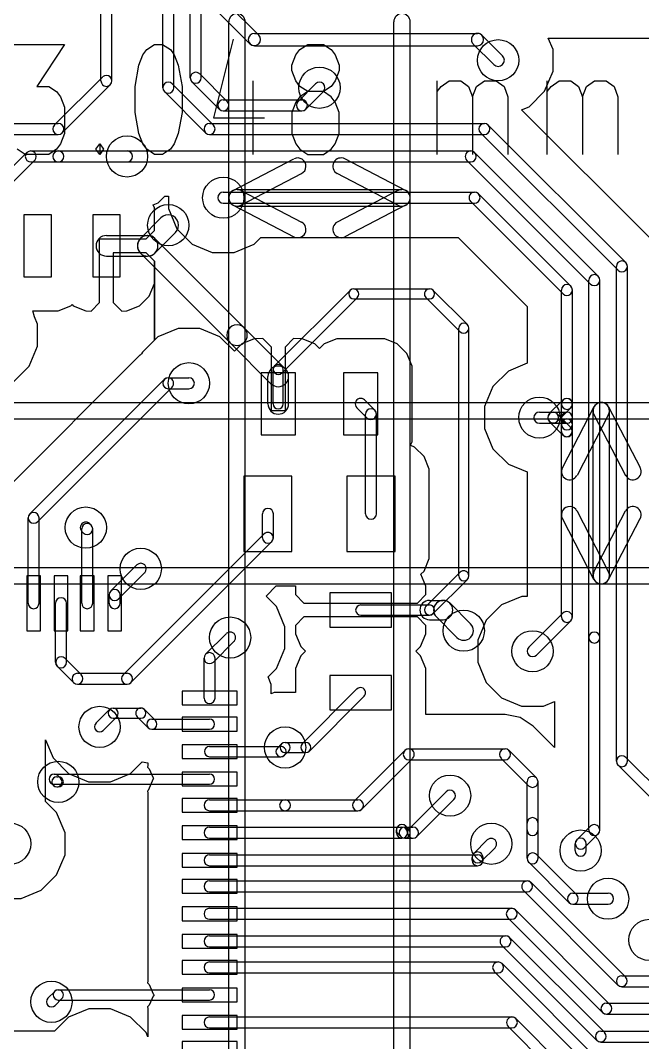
# Model space of a CAD drawing. Extents: x -29274 to 69862, y 24345 to 162744.
# Drawn here: x 46724 to 51250, y 40624 to 48060 of the extents above; entities that cross this region are included whole.
import ezdxf

# ---------------------------------------------------------------- set-up
doc = ezdxf.new("R2010")
doc.units = 0
doc.layers.add('BLACK', color=1, linetype='CONTINUOUS')

msp = doc.modelspace()

# ---------------------------------------------------------------- linework, layer by layer
at = {"layer": 'BLACK'}
for p, q in [((47960, 47642), (47960, 49270)), ((48040, 47642), (48040, 49270)), ((47310, 47620), (47310, 48520)), ((47390, 47620), (47390, 48520)), ((47760, 47570), (47760, 48470)), ((47840, 47570), (47840, 48470)), ((48394, 47889), (48168, 48115)), ((48458, 47953), (48232, 48179)), ((48240, 38421), (48240, 48049)), ((48360, 38421), (48360, 48049)), ((49440, 38421), (49440, 48049)), ((49560, 38421), (49560, 48049)), ((48427, 47965), (50049, 47965)), ((48272, 47923), (48129, 47352)), ((50168, 47738), (50018, 47888)), ((50232, 47802), (50082, 47952)), ((50599, 47849), (50565, 47930)), ((50565, 47930), (52400, 47930)), ((50599, 47849), (50565, 47930)), ((50565, 47930), (52400, 47930)), ((46673, 47885), (47044, 47885)), ((47044, 47885), (46844, 47580)), ((47615, 47809), (47644, 47847)), ((47644, 47847), (47701, 47885)), ((47701, 47885), (47758, 47885)), ((47758, 47885), (47815, 47847)), ((47815, 47847), (47844, 47809)), ((48427, 47875), (50049, 47875)), ((48729, 47809), (48757, 47847)), ((48757, 47847), (48815, 47885)), ((48815, 47885), (48929, 47885)), ((48929, 47885), (48986, 47847)), ((48986, 47847), (49015, 47809)), ((50599, 47690), (50599, 47849)), ((50599, 47690), (50599, 47849)), ((47587, 47733), (47615, 47809)), ((47844, 47809), (47873, 47733)), ((48700, 47733), (48729, 47809)), ((49015, 47809), (49043, 47733)), ((47558, 47580), (47587, 47733)), ((47873, 47733), (47901, 47580)), ((48228, 47471), (48029, 47670)), ((48700, 47695), (48700, 47733)), ((48729, 47619), (48700, 47695)), ((49043, 47695), (49015, 47619)), ((49043, 47733), (49043, 47695)), ((50538, 47544), (50599, 47690)), ((50538, 47544), (50599, 47690)), ((47321, 47648), (46972, 47299)), ((47378, 47591), (47029, 47242)), ((47828, 47598), (48128, 47298)), ((48171, 47414), (47972, 47613)), ((48415, 47619), (48415, 47085)), ((48757, 47580), (48729, 47619)), ((48871, 47598), (48744, 47471)), ((49015, 47619), (48986, 47580)), ((49757, 47085), (49757, 47619)), ((49785, 47580), (49843, 47619)), ((49843, 47619), (49928, 47619)), ((49928, 47619), (49985, 47580)), ((50043, 47580), (50100, 47619)), ((50100, 47619), (50185, 47619)), ((50185, 47619), (50243, 47580)), ((50557, 47085), (50557, 47619)), ((50585, 47580), (50643, 47619)), ((50643, 47619), (50728, 47619)), ((50728, 47619), (50785, 47580)), ((50843, 47580), (50900, 47619)), ((50900, 47619), (50985, 47619)), ((50985, 47619), (51043, 47580)), ((46844, 47580), (46930, 47580)), ((46930, 47580), (46987, 47542)), ((46987, 47542), (47016, 47504)), ((47558, 47390), (47558, 47580)), ((47772, 47542), (48072, 47242)), ((47901, 47580), (47901, 47390)), ((48815, 47542), (48757, 47580)), ((48815, 47542), (48757, 47504)), ((48928, 47541), (48801, 47414)), ((48929, 47542), (48815, 47542)), ((48986, 47580), (48929, 47542)), ((48986, 47504), (48929, 47542)), ((49757, 47542), (49785, 47580)), ((49985, 47580), (50014, 47504)), ((50014, 47504), (50043, 47580)), ((50243, 47580), (50271, 47504)), ((50426, 47432), (50538, 47544)), ((50426, 47432), (50538, 47544)), ((50557, 47542), (50585, 47580)), ((50785, 47580), (50814, 47504)), ((50814, 47504), (50843, 47580)), ((51043, 47580), (51071, 47504)), ((47016, 47504), (47044, 47428)), ((48200, 47482), (48772, 47482)), ((48729, 47466), (48700, 47390)), ((48757, 47504), (48729, 47466)), ((49015, 47466), (48986, 47504)), ((49043, 47390), (49015, 47466)), ((50014, 47504), (50014, 47085)), ((50271, 47504), (50271, 47085)), ((50814, 47504), (50814, 47085)), ((51071, 47504), (51071, 47085)), ((47044, 47428), (47044, 47238)), ((47587, 47238), (47558, 47390)), ((47901, 47390), (47873, 47238)), ((48200, 47402), (48772, 47402)), ((48700, 47390), (48700, 47238)), ((49043, 47238), (49043, 47390)), ((50370, 47410), (50426, 47432)), ((50370, 47410), (50426, 47432)), ((51305, 46475), (50370, 47410)), ((51305, 46475), (50370, 47410)), ((46600, 47310), (47000, 47310)), ((48100, 47310), (50100, 47310)), ((48129, 47352), (48501, 47352)), ((50128, 47298), (51128, 46298)), ((46600, 47230), (47000, 47230)), ((47044, 47238), (47016, 47161)), ((47615, 47161), (47587, 47238)), ((47873, 47238), (47844, 47161)), ((48100, 47230), (50100, 47230)), ((48700, 47238), (48729, 47161)), ((49015, 47161), (49043, 47238)), ((50072, 47242), (51072, 46242)), ((47016, 47161), (46987, 47123)), ((47272, 47123), (47301, 47161)), ((47301, 47161), (47329, 47123)), ((47301, 47161), (47301, 47085)), ((47644, 47123), (47615, 47161)), ((47844, 47161), (47815, 47123)), ((48729, 47161), (48757, 47123)), ((48986, 47123), (49015, 47161)), ((46772, 47098), (46322, 46648)), ((46758, 47085), (46701, 47123)), ((46930, 47085), (46758, 47085)), ((46800, 47110), (47000, 47110)), ((46987, 47123), (46930, 47085)), ((47000, 47110), (50000, 47110)), ((47000, 47110), (47500, 47110)), ((47301, 47085), (47272, 47123)), ((47329, 47123), (47301, 47085)), ((47701, 47085), (47644, 47123)), ((47758, 47085), (47701, 47085)), ((47815, 47123), (47758, 47085)), ((48757, 47123), (48815, 47085)), ((48815, 47085), (48929, 47085)), ((48929, 47085), (48986, 47123)), ((50928, 46199), (50029, 47098)), ((46828, 47042), (46378, 46592)), ((46800, 47030), (47000, 47030)), ((47000, 47030), (50000, 47030)), ((47000, 47030), (47500, 47030)), ((48272, 46823), (48714, 47052)), ((49527, 46822), (49085, 47052)), ((50871, 46142), (49972, 47041)), ((48328, 46716), (48770, 46945)), ((49471, 46716), (49029, 46946)), ((47726, 46732), (47774, 46780)), ((47726, 46732), (47774, 46780)), ((47774, 46780), (47801, 46780)), ((47774, 46780), (47801, 46780)), ((47801, 46780), (47801, 46691)), ((47801, 46780), (47801, 46691)), ((48200, 46810), (50028, 46810)), ((48300, 46829), (49500, 46829)), ((48328, 46822), (48770, 46593)), ((49471, 46822), (49029, 46592)), ((50728, 46126), (50056, 46798)), ((47689, 46717), (47726, 46732)), ((47689, 46717), (47726, 46732)), ((47699, 46695), (47689, 46717)), ((47699, 46695), (47689, 46717)), ((48200, 46730), (50028, 46730)), ((48272, 46715), (48714, 46486)), ((48300, 46709), (49500, 46709)), ((49527, 46716), (49085, 46486)), ((50672, 46070), (50000, 46742)), ((46750, 46645), (46750, 46195)), ((46950, 46645), (46750, 46645)), ((46950, 46195), (46950, 46645)), ((47250, 46645), (47250, 46195)), ((47450, 46645), (47250, 46645)), ((47450, 46195), (47450, 46645)), ((47699, 46596), (47699, 46695)), ((47699, 46596), (47699, 46695)), ((47801, 46691), (47862, 46544)), ((47801, 46691), (47862, 46544)), ((47597, 46473), (47747, 46623)), ((47700, 46532), (47699, 46596)), ((47700, 46532), (47699, 46596)), ((47350, 46495), (47650, 46495)), ((47638, 46470), (47700, 46532)), ((47638, 46470), (47700, 46532)), ((47703, 46367), (47853, 46517)), ((47862, 46544), (47974, 46432)), ((47862, 46544), (47974, 46432)), ((48426, 46432), (48474, 46480)), ((48426, 46432), (48474, 46480)), ((48474, 46480), (49908, 46480)), ((48474, 46480), (49908, 46480)), ((49908, 46480), (50410, 45978)), ((49908, 46480), (50410, 45978)), ((47300, 46370), (47300, 46470)), ((47300, 46470), (47400, 46470)), ((47300, 46370), (47300, 46470)), ((47300, 46470), (47400, 46470)), ((47400, 46470), (47450, 46470)), ((47400, 46470), (47450, 46470)), ((47450, 46470), (47638, 46470)), ((47450, 46470), (47638, 46470)), ((48353, 45823), (47703, 46473)), ((47974, 46432), (48120, 46371)), ((47974, 46432), (48120, 46371)), ((48279, 46371), (48426, 46432)), ((48279, 46371), (48426, 46432)), ((47300, 46320), (47300, 46370)), ((47300, 46320), (47300, 46370)), ((47350, 46345), (47650, 46345)), ((47638, 46370), (47400, 46370)), ((47400, 46370), (47400, 46007)), ((47638, 46370), (47400, 46370)), ((47400, 46370), (47400, 46007)), ((48247, 45717), (47597, 46367)), ((47700, 46308), (47638, 46370)), ((47700, 46308), (47638, 46370)), ((48120, 46371), (48279, 46371)), ((48120, 46371), (48279, 46371)), ((47300, 46007), (47300, 46320)), ((47300, 46007), (47300, 46320)), ((47699, 46244), (47700, 46308)), ((47699, 46244), (47700, 46308)), ((47700, 45734), (47700, 46308)), ((47700, 46308), (47700, 45734)), ((47700, 45734), (47700, 46308)), ((47700, 46308), (47700, 45734)), ((51060, 42670), (51060, 46270)), ((51140, 42670), (51140, 46270)), ((46750, 46195), (46950, 46195)), ((47250, 46195), (47450, 46195)), ((47699, 46145), (47699, 46244)), ((47699, 46145), (47699, 46244)), ((47661, 46054), (47699, 46145)), ((47661, 46054), (47699, 46145)), ((49150, 46107), (49700, 46107)), ((50860, 43570), (50860, 46170)), ((50940, 43570), (50940, 46170)), ((47591, 45984), (47661, 46054)), ((47591, 45984), (47661, 46054)), ((49123, 46096), (48574, 45547)), ((49176, 46043), (48627, 45494)), ((49150, 46033), (49700, 46033)), ((49923, 45794), (49674, 46043)), ((49976, 45847), (49727, 46096)), ((50660, 45270), (50660, 46098)), ((50740, 45270), (50740, 46098)), ((46999, 45946), (47091, 45984)), ((46999, 45946), (47091, 45984)), ((47091, 45984), (47100, 45993)), ((47091, 45984), (47100, 45993)), ((47100, 45993), (47109, 45984)), ((47100, 45993), (47109, 45984)), ((47109, 45984), (47201, 45946)), ((47109, 45984), (47201, 45946)), ((47238, 45945), (47300, 46007)), ((47238, 45945), (47300, 46007)), ((47400, 46007), (47462, 45945)), ((47400, 46007), (47462, 45945)), ((47499, 45946), (47591, 45984)), ((47499, 45946), (47591, 45984)), ((50410, 45978), (50410, 45565)), ((50410, 45978), (50410, 45565)), ((46826, 45903), (46814, 45946)), ((46814, 45946), (46999, 45946)), ((46826, 45903), (46814, 45946)), ((46814, 45946), (46999, 45946)), ((46849, 45849), (46826, 45903)), ((46849, 45849), (46826, 45903)), ((47201, 45946), (47238, 45945)), ((47201, 45946), (47238, 45945)), ((47462, 45945), (47499, 45946)), ((47462, 45945), (47499, 45946)), ((46849, 45690), (46849, 45849)), ((46849, 45690), (46849, 45849)), ((47871, 45819), (47724, 45758)), ((47871, 45819), (47724, 45758)), ((48030, 45819), (47871, 45819)), ((48030, 45819), (47871, 45819)), ((48176, 45758), (48030, 45819)), ((48176, 45758), (48030, 45819)), ((48653, 45523), (48353, 45823)), ((49913, 44020), (49913, 45820)), ((49987, 44020), (49987, 45820)), ((47700, 45734), (47612, 45646)), ((47700, 45734), (47612, 45646)), ((47724, 45758), (47700, 45734)), ((47724, 45758), (47700, 45734)), ((48281, 45653), (48176, 45758)), ((48281, 45653), (48176, 45758)), ((48426, 45744), (48334, 45706)), ((48426, 45744), (48334, 45706)), ((48488, 45745), (48426, 45744)), ((48488, 45745), (48426, 45744)), ((48550, 45683), (48488, 45745)), ((48550, 45683), (48488, 45745)), ((48712, 45745), (48650, 45683)), ((48712, 45745), (48650, 45683)), ((48774, 45744), (48712, 45745)), ((48774, 45744), (48712, 45745)), ((48866, 45706), (48774, 45744)), ((48866, 45706), (48774, 45744)), ((49026, 45744), (48934, 45706)), ((49026, 45744), (48934, 45706)), ((49276, 45744), (49026, 45744)), ((49276, 45744), (49026, 45744)), ((49375, 45744), (49276, 45744)), ((49375, 45744), (49276, 45744)), ((49466, 45706), (49375, 45744)), ((49466, 45706), (49375, 45744)), ((46788, 45544), (46849, 45690)), ((46788, 45544), (46849, 45690)), ((48547, 45417), (48247, 45717)), ((48334, 45706), (48281, 45653)), ((48334, 45706), (48281, 45653)), ((48550, 45370), (48550, 45683)), ((48550, 45370), (48550, 45683)), ((48650, 45683), (48650, 45370)), ((48650, 45683), (48650, 45370)), ((48900, 45672), (48866, 45706)), ((48900, 45672), (48866, 45706)), ((48934, 45706), (48900, 45672)), ((48934, 45706), (48900, 45672)), ((49536, 45636), (49466, 45706)), ((49536, 45636), (49466, 45706)), ((47594, 45624), (46615, 44645)), ((47594, 45624), (46615, 44645)), ((47595, 45625), (47594, 45625)), ((47594, 45625), (47594, 45624)), ((47595, 45625), (47594, 45625)), ((47594, 45625), (47594, 45624)), ((47606, 45633), (47595, 45625)), ((47606, 45633), (47595, 45625)), ((47612, 45646), (47606, 45633)), ((47612, 45646), (47606, 45633)), ((49574, 45544), (49536, 45636)), ((49574, 45544), (49536, 45636)), ((46676, 45432), (46788, 45544)), ((46676, 45432), (46788, 45544)), ((48563, 45270), (48563, 45520)), ((48637, 45270), (48637, 45520)), ((49574, 45094), (49574, 45544)), ((49574, 45094), (49574, 45544)), ((50410, 45565), (50274, 45508)), ((50410, 45565), (50274, 45508)), ((46792, 44469), (47771, 45448)), ((47800, 45460), (47950, 45460)), ((48725, 45495), (48475, 45495)), ((48475, 45495), (48475, 45045)), ((48525, 45270), (48525, 45470)), ((48675, 45270), (48675, 45470)), ((48725, 45045), (48725, 45495)), ((49325, 45495), (49075, 45495)), ((49075, 45495), (49075, 45045)), ((49325, 45045), (49325, 45495)), ((50274, 45508), (50162, 45396)), ((50274, 45508), (50162, 45396)), ((46849, 44412), (47828, 45391)), ((47800, 45380), (47950, 45380)), ((48550, 45320), (48550, 45370)), ((48550, 45320), (48550, 45370)), ((48650, 45370), (48650, 45320)), ((48650, 45370), (48650, 45320)), ((50162, 45396), (50101, 45250)), ((50162, 45396), (50101, 45250)), ((48550, 45220), (48550, 45320)), ((48550, 45220), (48550, 45320)), ((48650, 45320), (48650, 45220)), ((48650, 45320), (48650, 45220)), ((49303, 45224), (49228, 45299)), ((50572, 45199), (50671, 45298)), ((42650, 45280), (52230, 45280)), ((48650, 45220), (48550, 45220)), ((48650, 45220), (48550, 45220)), ((49246, 45167), (49171, 45242)), ((50101, 45250), (50101, 45091)), ((50101, 45250), (50101, 45091)), ((50629, 45142), (50728, 45241)), ((50660, 45170), (50660, 45270)), ((50896, 45248), (50667, 44806)), ((50740, 45170), (50740, 45270)), ((50890, 44020), (50890, 45220)), ((51003, 45248), (51233, 44806)), ((51010, 44020), (51010, 45220)), ((42650, 45160), (52230, 45160)), ((49235, 44471), (49235, 45195)), ((49315, 44471), (49315, 45195)), ((50500, 45210), (50600, 45210)), ((50500, 45210), (50700, 45210)), ((50572, 45141), (50671, 45042)), ((50629, 45198), (50728, 45099)), ((50660, 45120), (50660, 45170)), ((50740, 45120), (50740, 45170)), ((51003, 45192), (50774, 44750)), ((50897, 45192), (51127, 44750)), ((49574, 44995), (49574, 45094)), ((49574, 44995), (49574, 45094)), ((50101, 45091), (50162, 44944)), ((50101, 45091), (50162, 44944)), ((50500, 45130), (50600, 45130)), ((50500, 45130), (50700, 45130)), ((50660, 45070), (50660, 45120)), ((50660, 43720), (50660, 45120)), ((50740, 45070), (50740, 45120)), ((50740, 43720), (50740, 45120)), ((48475, 45045), (48725, 45045)), ((49075, 45045), (49325, 45045)), ((49565, 44974), (49574, 44995)), ((49565, 44974), (49574, 44995)), ((49565, 44967), (49565, 44974)), ((49565, 44967), (49565, 44974)), ((49591, 44956), (49565, 44967)), ((49591, 44956), (49565, 44967)), ((49661, 44886), (49591, 44956)), ((49661, 44886), (49591, 44956)), ((50162, 44944), (50274, 44832)), ((50162, 44944), (50274, 44832)), ((49699, 44794), (49661, 44886)), ((49699, 44794), (49661, 44886)), ((49699, 44244), (49699, 44794)), ((49699, 44244), (49699, 44794)), ((50274, 44832), (50410, 44776)), ((50274, 44832), (50410, 44776)), ((50410, 44776), (50410, 43869)), ((50410, 44776), (50410, 43869)), ((48350, 44745), (48350, 44195)), ((48700, 44745), (48350, 44745)), ((48700, 44195), (48700, 44745)), ((49100, 44745), (49100, 44195)), ((49450, 44745), (49100, 44745)), ((49450, 44195), (49450, 44745)), ((48485, 44296), (48485, 44470)), ((48565, 44296), (48565, 44470)), ((51003, 44049), (50774, 44491)), ((50897, 44049), (51127, 44491)), ((46780, 43820), (46780, 44440)), ((46860, 43820), (46860, 44440)), ((47238, 44388), (47228, 44398)), ((50896, 43993), (50667, 44435)), ((51003, 43993), (51233, 44435)), ((47170, 43820), (47170, 44360)), ((47182, 44332), (47172, 44342)), ((47250, 43820), (47250, 44360)), ((47472, 43299), (48496, 44323)), ((47528, 43243), (48552, 44267)), ((48350, 44195), (48700, 44195)), ((49100, 44195), (49450, 44195)), ((49699, 44145), (49699, 44244)), ((49699, 44145), (49699, 44244)), ((47571, 44098), (47382, 43909)), ((49661, 44054), (49699, 44145)), ((49661, 44054), (49699, 44145)), ((42650, 44080), (52230, 44080)), ((47628, 44041), (47439, 43852)), ((49638, 44032), (49661, 44054)), ((49638, 44032), (49661, 44054)), ((49674, 43944), (49638, 44032)), ((49674, 43944), (49638, 44032)), ((49674, 43797), (49923, 44046)), ((42650, 43960), (52230, 43960)), ((46870, 44020), (46770, 44020)), ((46770, 44020), (46770, 43620)), ((46870, 43620), (46870, 44020)), ((47070, 44020), (46970, 44020)), ((46970, 44020), (46970, 43620)), ((47070, 43620), (47070, 44020)), ((47260, 44020), (47160, 44020)), ((47160, 44020), (47160, 43620)), ((47260, 43620), (47260, 44020)), ((47460, 44020), (47360, 44020)), ((47360, 44020), (47360, 43620)), ((47460, 43620), (47460, 44020)), ((49727, 43744), (49976, 43993)), ((47370, 43820), (47370, 43880)), ((47450, 43820), (47450, 43880)), ((48512, 43872), (48586, 43946)), ((48512, 43872), (48586, 43946)), ((48586, 43946), (48726, 43946)), ((48586, 43946), (48726, 43946)), ((48726, 43944), (48725, 43882)), ((48726, 43944), (48725, 43882)), ((48725, 43882), (48787, 43820)), ((48725, 43882), (48787, 43820)), ((48726, 43946), (48726, 43944)), ((48726, 43946), (48726, 43944)), ((49425, 43895), (48975, 43895)), ((48975, 43895), (48975, 43645)), ((49425, 43645), (49425, 43895)), ((49613, 43820), (49675, 43882)), ((49613, 43820), (49675, 43882)), ((49675, 43882), (49674, 43944)), ((49675, 43882), (49674, 43944)), ((46980, 43390), (46980, 43820)), ((47060, 43390), (47060, 43820)), ((48588, 43796), (48512, 43872)), ((48588, 43796), (48512, 43872)), ((48787, 43820), (49100, 43820)), ((48787, 43820), (49100, 43820)), ((49100, 43820), (49150, 43820)), ((49100, 43820), (49150, 43820)), ((49150, 43820), (49250, 43820)), ((49150, 43820), (49250, 43820)), ((49200, 43807), (49700, 43807)), ((49250, 43820), (49300, 43820)), ((49250, 43820), (49300, 43820)), ((49300, 43820), (49613, 43820)), ((49300, 43820), (49613, 43820)), ((49700, 43840), (49800, 43840)), ((49850, 43819), (49999, 43670)), ((50224, 43808), (50112, 43696)), ((50224, 43808), (50112, 43696)), ((50371, 43869), (50224, 43808)), ((50371, 43869), (50224, 43808)), ((50410, 43869), (50371, 43869)), ((50410, 43869), (50371, 43869)), ((48649, 43649), (48588, 43796)), ((48649, 43649), (48588, 43796)), ((49200, 43733), (49700, 43733)), ((50422, 43499), (50671, 43748)), ((48787, 43720), (48725, 43658)), ((48787, 43720), (48725, 43658)), ((48725, 43658), (48726, 43596)), ((48725, 43658), (48726, 43596)), ((49100, 43720), (48787, 43720)), ((49100, 43720), (48787, 43720)), ((49150, 43720), (49100, 43720)), ((49150, 43720), (49100, 43720)), ((49250, 43720), (49150, 43720)), ((49250, 43720), (49150, 43720)), ((49300, 43720), (49250, 43720)), ((49300, 43720), (49250, 43720)), ((49613, 43720), (49300, 43720)), ((49613, 43720), (49300, 43720)), ((49675, 43658), (49613, 43720)), ((49675, 43658), (49613, 43720)), ((49674, 43596), (49675, 43658)), ((49674, 43596), (49675, 43658)), ((49700, 43700), (49800, 43700)), ((49751, 43720), (49900, 43571)), ((50112, 43696), (50051, 43550)), ((50112, 43696), (50051, 43550)), ((50479, 43442), (50728, 43691)), ((46770, 43620), (46870, 43620)), ((46970, 43620), (47070, 43620)), ((47160, 43620), (47260, 43620)), ((47360, 43620), (47460, 43620)), ((48072, 43448), (48222, 43598)), ((48649, 43490), (48649, 43649)), ((48649, 43490), (48649, 43649)), ((48726, 43596), (48764, 43504)), ((48726, 43596), (48764, 43504)), ((48975, 43645), (49425, 43645)), ((49636, 43504), (49674, 43596)), ((49636, 43504), (49674, 43596)), ((48128, 43392), (48278, 43542)), ((48764, 43504), (48798, 43470)), ((48764, 43504), (48798, 43470)), ((49602, 43470), (49636, 43504)), ((49602, 43470), (49636, 43504)), ((50051, 43550), (50051, 43391)), ((50051, 43550), (50051, 43391)), ((50860, 42170), (50860, 43570)), ((50940, 42170), (50940, 43570)), ((48588, 43344), (48649, 43490)), ((48588, 43344), (48649, 43490)), ((48764, 43436), (48726, 43345)), ((48764, 43436), (48726, 43345)), ((48798, 43470), (48764, 43436)), ((48798, 43470), (48764, 43436)), ((49636, 43436), (49602, 43470)), ((49636, 43436), (49602, 43470)), ((49674, 43344), (49636, 43436)), ((49674, 43344), (49636, 43436)), ((46992, 43361), (47111, 43242)), ((47049, 43418), (47168, 43299)), ((48060, 43130), (48060, 43420)), ((48140, 43130), (48140, 43420)), ((50051, 43391), (50112, 43244)), ((50051, 43391), (50112, 43244)), ((47140, 43310), (47500, 43310)), ((48526, 43283), (48588, 43344)), ((48526, 43283), (48588, 43344)), ((48549, 43229), (48526, 43283)), ((48549, 43229), (48526, 43283)), ((48726, 43345), (48726, 43246)), ((48726, 43345), (48726, 43246)), ((49425, 43295), (48975, 43295)), ((48975, 43295), (48975, 43045)), ((49425, 43045), (49425, 43295)), ((49674, 43094), (49674, 43344)), ((49674, 43094), (49674, 43344)), ((47140, 43230), (47500, 43230)), ((48549, 43160), (48549, 43229)), ((48549, 43160), (48549, 43229)), ((48726, 43246), (48726, 43169)), ((48726, 43246), (48726, 43169)), ((50112, 43244), (50224, 43132)), ((50112, 43244), (50224, 43132)), ((48300, 43180), (47900, 43180)), ((47900, 43180), (47900, 43080)), ((48300, 43080), (48300, 43180)), ((48571, 43169), (48549, 43160)), ((48571, 43169), (48549, 43160)), ((48726, 43169), (48571, 43169)), ((48726, 43169), (48571, 43169)), ((48774, 42797), (49173, 43196)), ((48827, 42744), (49226, 43143)), ((50224, 43132), (50370, 43071)), ((50224, 43132), (50370, 43071)), ((47400, 43057), (47600, 43057)), ((47900, 43080), (48300, 43080)), ((49674, 43010), (49674, 43094)), ((49674, 43010), (49674, 43094)), ((50370, 43071), (50529, 43071)), ((50370, 43071), (50529, 43071)), ((50529, 43071), (50610, 43105)), ((50529, 43071), (50610, 43105)), ((50610, 43105), (50610, 42770)), ((50610, 43105), (50610, 42770)), ((47373, 43046), (47274, 42947)), ((47426, 42993), (47327, 42894)), ((47400, 42983), (47600, 42983)), ((47653, 42914), (47574, 42993)), ((47706, 42967), (47627, 43046)), ((48300, 42990), (47900, 42990)), ((47900, 42990), (47900, 42890)), ((48300, 42890), (48300, 42990)), ((48975, 43045), (49425, 43045)), ((50250, 43010), (49674, 43010)), ((50250, 43010), (49674, 43010)), ((50361, 42988), (50250, 43010)), ((50361, 42988), (50250, 43010)), ((50455, 42925), (50361, 42988)), ((50455, 42925), (50361, 42988)), ((47680, 42977), (48100, 42977)), ((50610, 42770), (50455, 42925)), ((50610, 42770), (50455, 42925)), ((47680, 42903), (48100, 42903)), ((47900, 42890), (48300, 42890)), ((46907, 42640), (46907, 42827)), ((46907, 42827), (46962, 42694)), ((46907, 42640), (46907, 42827)), ((46907, 42827), (46962, 42694)), ((48300, 42790), (47900, 42790)), ((47900, 42790), (47900, 42690)), ((48100, 42777), (48620, 42777)), ((48300, 42690), (48300, 42790)), ((48624, 42796), (48594, 42766)), ((48650, 42807), (48800, 42807)), ((49550, 42760), (50250, 42760)), ((46962, 42694), (47074, 42582)), ((46962, 42694), (47074, 42582)), ((47900, 42690), (48300, 42690)), ((48100, 42703), (48620, 42703)), ((48676, 42744), (48646, 42714)), ((48650, 42733), (48800, 42733)), ((49152, 42379), (49521, 42748)), ((49209, 42322), (49578, 42691)), ((50222, 42691), (50421, 42492)), ((50279, 42748), (50478, 42549)), ((51129, 42698), (51628, 42199)), ((46907, 42377), (46907, 42640)), ((46907, 42377), (46907, 42640)), ((47526, 42582), (47610, 42667)), ((47526, 42582), (47610, 42667)), ((47610, 42667), (47651, 42659)), ((47610, 42667), (47651, 42659)), ((47651, 42639), (47650, 42627)), ((47651, 42639), (47650, 42627)), ((47650, 42627), (47661, 42616)), ((47650, 42627), (47661, 42616)), ((47651, 42659), (47651, 42641)), ((47651, 42659), (47651, 42641)), ((47651, 42641), (47651, 42640)), ((47651, 42641), (47651, 42640)), ((47651, 42640), (47651, 42639)), ((47651, 42640), (47651, 42639)), ((47661, 42616), (47689, 42549)), ((47661, 42616), (47689, 42549)), ((49550, 42680), (50250, 42680)), ((51072, 42641), (51571, 42142)), ((46970, 42577), (48100, 42577)), ((46990, 42557), (47000, 42557)), ((46996, 42566), (47016, 42546)), ((47074, 42582), (47220, 42521)), ((47074, 42582), (47220, 42521)), ((47379, 42521), (47526, 42582)), ((47379, 42521), (47526, 42582)), ((47689, 42541), (47653, 42457)), ((47689, 42541), (47653, 42457)), ((47689, 42549), (47693, 42545)), ((47689, 42549), (47693, 42545)), ((47693, 42545), (47689, 42541)), ((47693, 42545), (47689, 42541)), ((48300, 42590), (47900, 42590)), ((47900, 42590), (47900, 42490)), ((48300, 42490), (48300, 42590)), ((46944, 42514), (46964, 42494)), ((46970, 42503), (48100, 42503)), ((46990, 42483), (47000, 42483)), ((47220, 42521), (47379, 42521)), ((47220, 42521), (47379, 42521)), ((47900, 42490), (48300, 42490)), ((50410, 41964), (50410, 42520)), ((50490, 41964), (50490, 42520)), ((47653, 42457), (47650, 42453)), ((47653, 42457), (47650, 42453)), ((47650, 42453), (47651, 42441)), ((47650, 42453), (47651, 42441)), ((47651, 42441), (47651, 42351)), ((47651, 42441), (47651, 42351)), ((48300, 42400), (47900, 42400)), ((47900, 42400), (47900, 42300)), ((48100, 42390), (48650, 42390)), ((48300, 42300), (48300, 42400)), ((48650, 42390), (49180, 42390)), ((49821, 42448), (49552, 42179)), ((49878, 42391), (49609, 42122)), ((46988, 42296), (46907, 42377)), ((46988, 42296), (46907, 42377)), ((47651, 42351), (47651, 42251)), ((47651, 42351), (47651, 42251)), ((47049, 42149), (46988, 42296)), ((47049, 42149), (46988, 42296)), ((47651, 42251), (47651, 42250)), ((47651, 42251), (47651, 42250)), ((47651, 42250), (47651, 42151)), ((47651, 42250), (47651, 42151)), ((47900, 42300), (48300, 42300)), ((48100, 42310), (48650, 42310)), ((48650, 42310), (49180, 42310)), ((48300, 42200), (47900, 42200)), ((47900, 42200), (47900, 42100)), ((48100, 42190), (49500, 42190)), ((48300, 42100), (48300, 42200)), ((49460, 42150), (49460, 42170)), ((49520, 42190), (49580, 42190)), ((49548, 42178), (49528, 42198)), ((49540, 42150), (49540, 42170)), ((50410, 41964), (50410, 42220)), ((50410, 42170), (50410, 42220)), ((50410, 42170), (50410, 42220)), ((50490, 41964), (50490, 42220)), ((50490, 42170), (50490, 42220)), ((50490, 42170), (50490, 42220)), ((50772, 42099), (50871, 42198)), ((47049, 41990), (47049, 42149)), ((47049, 41990), (47049, 42149)), ((47651, 42151), (47651, 42051)), ((47651, 42151), (47651, 42051)), ((47900, 42100), (48300, 42100)), ((48100, 42110), (49500, 42110)), ((49492, 42122), (49472, 42142)), ((49520, 42110), (49580, 42110)), ((50022, 41999), (50121, 42098)), ((50829, 42042), (50928, 42141)), ((47651, 42051), (47651, 42050)), ((47651, 42051), (47651, 42050)), ((47651, 42050), (47651, 41951)), ((47651, 42050), (47651, 41951)), ((50079, 41942), (50178, 42041)), ((50760, 42020), (50760, 42070)), ((50840, 42020), (50840, 42070)), ((46988, 41844), (47049, 41990)), ((46988, 41844), (47049, 41990)), ((47651, 41951), (47651, 41860)), ((47651, 41951), (47651, 41860)), ((48300, 42000), (47900, 42000)), ((47900, 42000), (47900, 41900)), ((48100, 41990), (50050, 41990)), ((48300, 41900), (48300, 42000)), ((50010, 41950), (50010, 41970)), ((50090, 41950), (50090, 41970)), ((50772, 41699), (50479, 41992)), ((47900, 41900), (48300, 41900)), ((48100, 41910), (50050, 41910)), ((50715, 41642), (50422, 41935)), ((46876, 41732), (46988, 41844)), ((46876, 41732), (46988, 41844)), ((47651, 41860), (47651, 41851)), ((47651, 41860), (47651, 41851)), ((47651, 41851), (47651, 41761)), ((47651, 41851), (47651, 41761)), ((48300, 41810), (47900, 41810)), ((47900, 41810), (47900, 41710)), ((48100, 41800), (50410, 41800)), ((48300, 41710), (48300, 41810)), ((46729, 41671), (46876, 41732)), ((46729, 41671), (46876, 41732)), ((47651, 41761), (47651, 41661)), ((47651, 41761), (47651, 41661)), ((48100, 41720), (50410, 41720)), ((51071, 41042), (50382, 41731)), ((51128, 41099), (50439, 41788)), ((46570, 41671), (46729, 41671)), ((46570, 41671), (46729, 41671)), ((47651, 41661), (47651, 41660)), ((47651, 41661), (47651, 41660)), ((47651, 41660), (47651, 41561)), ((47651, 41660), (47651, 41561)), ((47900, 41710), (48300, 41710)), ((50744, 41710), (51000, 41710)), ((48300, 41610), (47900, 41610)), ((47900, 41610), (47900, 41510)), ((48100, 41600), (50298, 41600)), ((48300, 41510), (48300, 41610)), ((50327, 41588), (51016, 40899)), ((50744, 41630), (51000, 41630)), ((47651, 41561), (47651, 41461)), ((47651, 41561), (47651, 41461)), ((47900, 41510), (48300, 41510)), ((48100, 41520), (50298, 41520)), ((50270, 41531), (50959, 40842)), ((47651, 41461), (47651, 41460)), ((47651, 41461), (47651, 41460)), ((47651, 41460), (47651, 41361)), ((47651, 41460), (47651, 41361)), ((47651, 41361), (47651, 41270)), ((47651, 41361), (47651, 41270)), ((48300, 41410), (47900, 41410)), ((47900, 41410), (47900, 41310)), ((48100, 41400), (50254, 41400)), ((48300, 41310), (48300, 41410)), ((50975, 40696), (50282, 41389)), ((47651, 41270), (47651, 41261)), ((47651, 41270), (47651, 41261)), ((47900, 41310), (48300, 41310)), ((48100, 41320), (50254, 41320)), ((50918, 40639), (50225, 41332)), ((47651, 41261), (47651, 41171)), ((47651, 41261), (47651, 41171)), ((48300, 41220), (47900, 41220)), ((47900, 41220), (47900, 41120)), ((48100, 41210), (50200, 41210)), ((48300, 41120), (48300, 41220)), ((50229, 41198), (50978, 40449)), ((47651, 41171), (47651, 41071)), ((47651, 41171), (47651, 41071)), ((48100, 41130), (50200, 41130)), ((50172, 41141), (50921, 40392)), ((47651, 41069), (47650, 41057)), ((47651, 41069), (47650, 41057)), ((47650, 41057), (47661, 41046)), ((47650, 41057), (47661, 41046)), ((47651, 41071), (47651, 41070)), ((47651, 41071), (47651, 41070)), ((47651, 41070), (47651, 41069)), ((47651, 41070), (47651, 41069)), ((47900, 41120), (48300, 41120)), ((51100, 41110), (51400, 41110)), ((46924, 40946), (46974, 40996)), ((47000, 41007), (48100, 41007)), ((47661, 41046), (47689, 40979)), ((47661, 41046), (47689, 40979)), ((47689, 40979), (47698, 40970)), ((47689, 40979), (47698, 40970)), ((48300, 41020), (47900, 41020)), ((47900, 41020), (47900, 40920)), ((48300, 40920), (48300, 41020)), ((51100, 41030), (51400, 41030)), ((46976, 40894), (47026, 40944)), ((47000, 40933), (48100, 40933)), ((47689, 40961), (47661, 40895)), ((47689, 40961), (47661, 40895)), ((47698, 40970), (47689, 40961)), ((47698, 40970), (47689, 40961)), ((47900, 40920), (48300, 40920)), ((50988, 40910), (52900, 40910)), ((47221, 40869), (47074, 40808)), ((47221, 40869), (47074, 40808)), ((47380, 40869), (47221, 40869)), ((47380, 40869), (47221, 40869)), ((47526, 40808), (47380, 40869)), ((47526, 40808), (47380, 40869)), ((47661, 40895), (47650, 40883)), ((47661, 40895), (47650, 40883)), ((47650, 40883), (47651, 40871)), ((47650, 40883), (47651, 40871)), ((47651, 40871), (47651, 40870)), ((47651, 40871), (47651, 40870)), ((47651, 40870), (47651, 40771)), ((47651, 40870), (47651, 40771)), ((50988, 40830), (52900, 40830)), ((47074, 40808), (46973, 40707)), ((47074, 40808), (46973, 40707)), ((47638, 40696), (47526, 40808)), ((47638, 40696), (47526, 40808)), ((47651, 40771), (47651, 40680)), ((47651, 40771), (47651, 40680)), ((48300, 40820), (47900, 40820)), ((47900, 40820), (47900, 40720)), ((48100, 40810), (50300, 40810)), ((48300, 40720), (48300, 40820)), ((51028, 40099), (50329, 40798)), ((46973, 40707), (45777, 40707)), ((46973, 40707), (45777, 40707)), ((47651, 40665), (47638, 40696)), ((47651, 40665), (47638, 40696)), ((47651, 40680), (47651, 40671)), ((47651, 40680), (47651, 40671)), ((47900, 40720), (48300, 40720)), ((48100, 40730), (50300, 40730)), ((50971, 40042), (50272, 40741)), ((50947, 40707), (53149, 40707)), ((47651, 40671), (47651, 40665)), ((47651, 40671), (47651, 40665)), ((48300, 40630), (47900, 40630)), ((47900, 40630), (47900, 40530)), ((48300, 40530), (48300, 40630)), ((50947, 40627), (53149, 40627))]:
    msp.add_line(p, q, dxfattribs=at)
for centre in [(50200, 47770), (48900, 47570), (47500, 47070), (48200, 46770), (47800, 46570), (47950, 45420), (50500, 45170), (47200, 44370), (47600, 44070), (49950, 43620), (48250, 43570), (50450, 43470), (47300, 42920), (48650, 42770), (47000, 42520), (49850, 42420), (46650, 42070), (50150, 42070), (50800, 42020), (51000, 41670), (51300, 41370), (46950, 40920)]:
    msp.add_circle(centre, 150, dxfattribs=at)
for centre, radius, start, end in [((48300, 48049), 60, 360, 540), ((49500, 48049), 60, 360, 540), ((48427, 47920), 45, 90, 270), ((50050, 47920), 45, 405, 585), ((50049, 47920), 45, 270, 450), ((48426, 47921), 45, 225, 405), ((50200, 47770), 45, 225, 405), ((48000, 47642), 40, 405, 585), ((47350, 47620), 40, 180, 360), ((47350, 47620), 40, -45, 135), ((47800, 47570), 40, 45, 225), ((48000, 47642), 40, 180, 360), ((48900, 47570), 40, -45, 135), ((47800, 47570), 40, 180, 360), ((48200, 47442), 40, 90, 270), ((48200, 47442), 40, 225, 405), ((48772, 47442), 40, 135, 315), ((48772, 47442), 40, 270, 450), ((47000, 47270), 40, 135, 315), ((47000, 47270), 40, 270, 450), ((48100, 47270), 40, 90, 270), ((48100, 47270), 40, 225, 405), ((50100, 47270), 40, 45, 225), ((50100, 47270), 40, 270, 450), ((46800, 47070), 40, 90, 270), ((46800, 47070), 40, -45, 135), ((47000, 47070), 40, 90, 270), ((47000, 47070), 40, 90, 270), ((47000, 47070), 40, 270, 450), ((47500, 47070), 40, 270, 450), ((50000, 47070), 40, 405, 585), ((50000, 47070), 40, 270, 450), ((48742, 46999), 60, 297, 477), ((49057, 46999), 60, 422, 602), ((48200, 46770), 40, 90, 270), ((48300, 46769), 60, 90, 270), ((48300, 46769), 60, 62, 242), ((48300, 46769), 60, 117, 297), ((49499, 46769), 60, 242, 422), ((49499, 46769), 60, -62, 117), ((49500, 46769), 60, 270, 450), ((50028, 46770), 40, 405, 585), ((50028, 46770), 40, 270, 450), ((47800, 46570), 75, 315, 495), ((48742, 46539), 60, 242, 422), ((49057, 46539), 60, 117, 297), ((47350, 46420), 75, 90, 270), ((47650, 46420), 75, 405, 585), ((47650, 46420), 75, 270, 450), ((47650, 46420), 75, 135, 315), ((51100, 46270), 40, 360, 540), ((51100, 46270), 40, 225, 405), ((50900, 46170), 40, 360, 540), ((50900, 46170), 40, 225, 405), ((49150, 46070), 37, 90, 270), ((49149, 46069), 37, -45, 135), ((49701, 46069), 37, 405, 585), ((49700, 46070), 37, 270, 450), ((50700, 46098), 40, 360, 540), ((50700, 46098), 40, 225, 405), ((48300, 45770), 75, 405, 585), ((48300, 45770), 75, 225, 405), ((49950, 45820), 37, 360, 540), ((49949, 45821), 37, 225, 405), ((48600, 45470), 75, 360, 540), ((48600, 45470), 75, 225, 405), ((48600, 45520), 37, 360, 540), ((48601, 45521), 37, 135, 315), ((47800, 45420), 40, 90, 270), ((47799, 45419), 40, 315, 495), ((47950, 45420), 40, 270, 450), ((49200, 45270), 40, 405, 585), ((50700, 45270), 40, 360, 540), ((50699, 45269), 40, 315, 495), ((48600, 45270), 75, 180, 360), ((48600, 45270), 37, 180, 360), ((49275, 45195), 40, 360, 540), ((49274, 45196), 40, 225, 405), ((50700, 45270), 40, 180, 360), ((50950, 45220), 60, 360, 540), ((50950, 45220), 60, 27, 207), ((50950, 45220), 60, -27, 152), ((50500, 45170), 40, 90, 270), ((50500, 45170), 40, 90, 270), ((50601, 45169), 40, 45, 225), ((50601, 45171), 40, 135, 315), ((50600, 45170), 40, 270, 450), ((50700, 45170), 40, 360, 540), ((50700, 45170), 40, 180, 360), ((50700, 45120), 40, 360, 540), ((50700, 45120), 40, 360, 540), ((50700, 45170), 40, 270, 450), ((50700, 45120), 40, 180, 360), ((50700, 45070), 40, 180, 360), ((50699, 45071), 40, 225, 405), ((50720, 44778), 60, 152, 332), ((51180, 44778), 60, 207, 387), ((46820, 44440), 40, 360, 540), ((46821, 44441), 40, 135, 315), ((48525, 44470), 40, 360, 540), ((49275, 44471), 40, 180, 360), ((50720, 44463), 60, 387, 567), ((51180, 44463), 60, 332, 512), ((47200, 44370), 40, 405, 585), ((47210, 44360), 40, 360, 540), ((47210, 44360), 40, 225, 405), ((48524, 44295), 40, 315, 495), ((48525, 44296), 40, 180, 360), ((47600, 44070), 40, -45, 135), ((49949, 44019), 37, 315, 495), ((50950, 44021), 60, 152, 332), ((50950, 44021), 60, 207, 387), ((49950, 44020), 37, 180, 360), ((50950, 44020), 60, 180, 360), ((47410, 43880), 40, 360, 540), ((47410, 43880), 40, 135, 315), ((46820, 43820), 40, 180, 360), ((47020, 43820), 40, 360, 540), ((47210, 43820), 40, 180, 360), ((47410, 43820), 40, 180, 360), ((49200, 43770), 37, 90, 270), ((49700, 43770), 70, 90, 270), ((49700, 43770), 37, 270, 450), ((49800, 43770), 70, 45, 225), ((49800, 43770), 70, 270, 450), ((49701, 43771), 37, 135, 315), ((50699, 43719), 40, 315, 495), ((49950, 43620), 70, 225, 405), ((50700, 43720), 40, 180, 360), ((48250, 43570), 40, 315, 495), ((50900, 43570), 40, 360, 540), ((50900, 43570), 40, 180, 360), ((47021, 43389), 40, 45, 225), ((48100, 43420), 40, 360, 540), ((48100, 43420), 40, 135, 315), ((50451, 43471), 40, 135, 315), ((47020, 43390), 40, 180, 360), ((47140, 43270), 40, 90, 270), ((47139, 43271), 40, 225, 405), ((47500, 43271), 40, 135, 315), ((47500, 43270), 40, 270, 450), ((49199, 43169), 37, 315, 495), ((48100, 43130), 40, 180, 360), ((47400, 43020), 37, 90, 270), ((47399, 43019), 37, -45, 135), ((47600, 43020), 37, 405, 585), ((47600, 43020), 37, 270, 450), ((47301, 42921), 37, 135, 315), ((47680, 42940), 37, 90, 270), ((47680, 42940), 37, 225, 405), ((48100, 42940), 37, 270, 450), ((48100, 42740), 37, 90, 270), ((48620, 42740), 37, 135, 315), ((48650, 42770), 37, 90, 270), ((48620, 42740), 37, 270, 450), ((48650, 42770), 37, -45, 135), ((48801, 42771), 37, 135, 315), ((48800, 42770), 37, 270, 450), ((49550, 42720), 40, 90, 270), ((49550, 42720), 40, 315, 495), ((50250, 42720), 40, 45, 225), ((50250, 42720), 40, 270, 450), ((51100, 42670), 40, 45, 225), ((51100, 42670), 40, 180, 360), ((46970, 42540), 37, 90, 270), ((46970, 42540), 37, 45, 225), ((46990, 42520), 37, 90, 270), ((46990, 42520), 37, 225, 405), ((47000, 42520), 37, 270, 450), ((48100, 42540), 37, 270, 450), ((50450, 42520), 40, 360, 540), ((50450, 42520), 40, 225, 405), ((48100, 42350), 40, 90, 270), ((48650, 42350), 40, 90, 270), ((48650, 42350), 40, 270, 450), ((49180, 42350), 40, 270, 450), ((49849, 42419), 40, -45, 135), ((49180, 42350), 40, 135, 315), ((50450, 42220), 40, 360, 540), ((50450, 42220), 40, 360, 540), ((50450, 42220), 40, 360, 540), ((48100, 42150), 40, 90, 270), ((49500, 42170), 40, 360, 540), ((49500, 42170), 40, 405, 585), ((49520, 42150), 40, 90, 270), ((49520, 42150), 40, 225, 405), ((49500, 42150), 40, 270, 450), ((49581, 42151), 40, 135, 315), ((49580, 42150), 40, 270, 450), ((50450, 42170), 40, 180, 360), ((50450, 42170), 40, 180, 360), ((50900, 42170), 40, 180, 360), ((50899, 42169), 40, 315, 495), ((49500, 42150), 40, 180, 360), ((50149, 42069), 40, 315, 495), ((50800, 42070), 40, 360, 540), ((50801, 42071), 40, 135, 315), ((50800, 42020), 40, 180, 360), ((48100, 41950), 40, 90, 270), ((50050, 41970), 40, 360, 540), ((50050, 41950), 40, 180, 360), ((50051, 41971), 40, 135, 315), ((50050, 41950), 40, 270, 450), ((50450, 41964), 40, 180, 360), ((50450, 41964), 40, 180, 360), ((50451, 41963), 40, 405, 585), ((48100, 41760), 40, 90, 270), ((50411, 41759), 40, 405, 585), ((50410, 41760), 40, 270, 450), ((50744, 41670), 40, 90, 270), ((50743, 41671), 40, 225, 405), ((51000, 41670), 40, 270, 450), ((48100, 41560), 40, 90, 270), ((50299, 41559), 40, 45, 225), ((50298, 41560), 40, 270, 450), ((48100, 41360), 40, 90, 270), ((50254, 41360), 40, 405, 585), ((50254, 41360), 40, 270, 450), ((48100, 41170), 40, 90, 270), ((50200, 41170), 40, 45, 225), ((50200, 41170), 40, 270, 450), ((51100, 41070), 40, 90, 270), ((51099, 41071), 40, 225, 405), ((47000, 40970), 37, 90, 270), ((47000, 40970), 37, 315, 495), ((48100, 40970), 37, 270, 450), ((46950, 40920), 37, 135, 315), ((50988, 40870), 40, 90, 270), ((50987, 40871), 40, 225, 405), ((48100, 40770), 40, 90, 270), ((50301, 40769), 40, 405, 585), ((50300, 40770), 40, 270, 450), ((50947, 40667), 40, 90, 270), ((50946, 40668), 40, 225, 405)]:
    msp.add_arc(centre, radius, start, end, dxfattribs=at)

doc.saveas('drawing.dxf')
